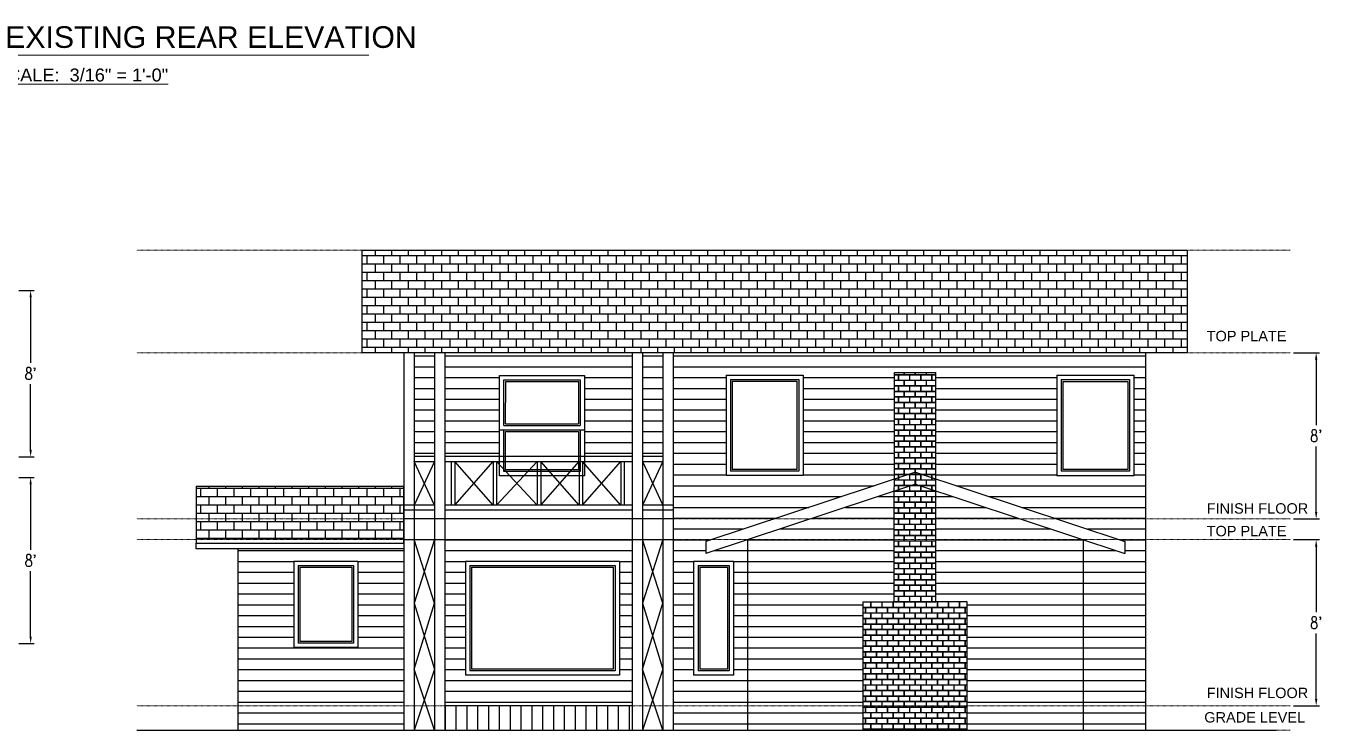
# Model space of a CAD drawing. Header units: inches. Extents: x 1543 to 43489, y -26 to 5775.
# Drawn here: x 8274 to 9023, y 2865 to 3272 of the extents above; entities that cross this region are included whole.
import ezdxf

# ---------------------------------------------------------------- set-up
doc = ezdxf.new("R2010")
doc.units = ezdxf.units.IN
doc.header["$LTSCALE"] = 0.5
doc.header["$MEASUREMENT"] = 0
doc.linetypes.add('Grid Line 1_2_', pattern=[0.875, 0.5, -0.125, 0.125, -0.125])
doc.layers.get('Defpoints').update_dxf_attribs({"color": 140})
doc.layers.add('A-GENM', color=13, linetype='Continuous', lineweight=9)
doc.layers.add('S-Text', color=3, linetype='Continuous', lineweight=0)
doc.layers.add('Title Block', color=7, linetype='Continuous')
doc.styles.add('ARIAL', font='arial.ttf')
doc.styles.get("Standard").update_dxf_attribs({"font": 'romans.shx', "width": 0.75})
doc.dimstyles.new('STANDARD$0', dxfattribs={"dimscale": 0, "dimtxt": 3, "dimasz": 4, "dimexe": 4, "dimexo": 4, "dimgap": 1, "dimtad": 1, "dimdec": 0, "dimzin": 1, "dimdsep": 46, "dimlunit": 4, "dimtxsty": 'Standard', "dimblk1": 'OBLIQUE', "dimblk2": 'OBLIQUE', "dimsah": 1, "dimcen": 0, "dimdle": 2, "dimclrd": 8, "dimclre": 8, "dimclrt": 256, "dimadec": 5, "dimazin": 0, "dimtfac": 1, "dimtdec": 0, "dimtix": 1, "dimtmove": 2, "dimatfit": 3, "dimldrblk": 'OBLIQUE', "dimfxl": 1, "dimtolj": 1, "dimtzin": 3, "dimarcsym": 0})
pattern_1 = [(180, (-27596.547, 2068.556), (-4e-16, -6.25), [])]
pattern_2 = [(0, (-27596.547, 2068.5558), (0, 4.8), []), (90, (-27596.547, 2068.5558), (-4.8, 4.8), [4.8, -4.8])]

# ---------------------------------------------------------------- blocks, each defined once
blk = doc.blocks.new('*D270')
at = {"layer": 'Defpoints', "color": 0, "transparency": 16777216}
for p in [(9003.81, 2974.9), (9018.87, 2974.9), (9003.81, 2878.89)]:
    blk.add_point(p, dxfattribs=at)
at = {"layer": 'Title Block', "color": 3, "lineweight": -2, "transparency": 16777216}
for p, q in [((9005.81, 2974.9), (9020.87, 2974.9)), ((9018.87, 2970.9), (9018.87, 2933.06)), ((9018.87, 2882.89), (9018.87, 2920.73)), ((9005.81, 2878.89), (9020.87, 2878.89))]:
    blk.add_line(p, q, dxfattribs=at)
at = {"layer": 'Title Block', "color": 3, "transparency": 16777216}
for points in [[(9018.2, 2970.9), (9019.54, 2970.9), (9018.87, 2974.9)], [(9018.2, 2882.89), (9019.54, 2882.89), (9018.87, 2878.89)]]:
    blk.add_solid(points, dxfattribs=at)
at = {"layer": 'Title Block', "color": 3, "transparency": 16777216, "insert": (9018.87, 2926.89), "char_height": 7, "attachment_point": 5}
blk.add_mtext("\\A1;8'", dxfattribs=at)
blk = doc.blocks.new('*D271')
at = {"layer": 'Defpoints', "color": 0, "transparency": 16777216}
for p in [(9003.81, 3082.9), (9018.87, 3082.9), (9003.81, 2986.89)]:
    blk.add_point(p, dxfattribs=at)
at = {"layer": 'Title Block', "color": 3, "lineweight": -2, "transparency": 16777216}
for p, q in [((9005.81, 3082.9), (9020.87, 3082.9)), ((9018.87, 3078.9), (9018.87, 3041.06)), ((9018.87, 2990.89), (9018.87, 3028.73)), ((9005.81, 2986.89), (9020.87, 2986.89))]:
    blk.add_line(p, q, dxfattribs=at)
at = {"layer": 'Title Block', "color": 3, "transparency": 16777216}
for points in [[(9018.2, 3078.9), (9019.54, 3078.9), (9018.87, 3082.9)], [(9018.2, 2990.89), (9019.54, 2990.89), (9018.87, 2986.89)]]:
    blk.add_solid(points, dxfattribs=at)
at = {"layer": 'Title Block', "color": 3, "transparency": 16777216, "insert": (9018.87, 3034.9), "char_height": 7, "attachment_point": 5}
blk.add_mtext("\\A1;8'", dxfattribs=at)
blk = doc.blocks.new('*D272')
at = {"layer": 'Defpoints', "color": 0, "transparency": 16777216}
for p in [(8267.45, 3010.83), (8276.33, 3010.83), (8267.45, 2914.82)]:
    blk.add_point(p, dxfattribs=at)
at = {"layer": 'Title Block', "color": 3, "lineweight": -2, "transparency": 16777216}
for p, q in [((8269.45, 3010.83), (8278.33, 3010.83)), ((8276.33, 3006.83), (8276.33, 2968.99)), ((8276.33, 2918.82), (8276.33, 2956.66)), ((8269.45, 2914.82), (8278.33, 2914.82))]:
    blk.add_line(p, q, dxfattribs=at)
at = {"layer": 'Title Block', "color": 3, "transparency": 16777216}
for points in [[(8275.67, 3006.83), (8277, 3006.83), (8276.33, 3010.83)], [(8275.67, 2918.82), (8277, 2918.82), (8276.33, 2914.82)]]:
    blk.add_solid(points, dxfattribs=at)
at = {"layer": 'Title Block', "color": 3, "transparency": 16777216, "insert": (8276.33, 2962.82), "char_height": 7, "attachment_point": 5}
blk.add_mtext("\\A1;8'", dxfattribs=at)
blk = doc.blocks.new('*D273')
at = {"layer": 'Defpoints', "color": 0, "transparency": 16777216}
for p in [(8267.45, 3118.83), (8276.33, 3118.83), (8267.45, 3022.82)]:
    blk.add_point(p, dxfattribs=at)
at = {"layer": 'Title Block', "color": 3, "lineweight": -2, "transparency": 16777216}
for p, q in [((8269.45, 3118.83), (8278.33, 3118.83)), ((8276.33, 3114.83), (8276.33, 3076.99)), ((8276.33, 3026.82), (8276.33, 3064.66)), ((8269.45, 3022.82), (8278.33, 3022.82))]:
    blk.add_line(p, q, dxfattribs=at)
at = {"layer": 'Title Block', "color": 3, "transparency": 16777216}
for points in [[(8275.67, 3114.83), (8277, 3114.83), (8276.33, 3118.83)], [(8275.67, 3026.82), (8277, 3026.82), (8276.33, 3022.82)]]:
    blk.add_solid(points, dxfattribs=at)
at = {"layer": 'Title Block', "color": 3, "transparency": 16777216, "insert": (8276.33, 3070.83), "char_height": 7, "attachment_point": 5}
blk.add_mtext("\\A1;8'", dxfattribs=at)

msp = doc.modelspace()

# ---------------------------------------------------------------- hatches: boundary and pattern name
h = msp.add_hatch()
h.set_pattern_fill('AR-B816', color=15, scale=0.6)
h.set_pattern_definition(pattern_2)
h.paths.add_polyline_path([(8467.85, 3082.9), (8944.35, 3082.9), (8944.35, 3142.16), (8467.85, 3142.16)])
h = msp.add_hatch()
h.set_pattern_fill('ANSI31', scale=50, angle=135)
h.set_pattern_definition(pattern_1)
h.paths.add_polyline_path([(8547.21, 3069.73), (8596.2, 3069.73), (8596.2, 3023.14), (8623.71, 3023.14), (8623.71, 3082.9), (8515.58, 3082.9), (8515.58, 3023.14), (8547.2, 3023.14)])
h.paths.add_polyline_path([(8509.59, 3082.9), (8497.85, 3082.9), (8497.85, 3023.14), (8509.59, 3023.14)])
h.paths.add_polyline_path([(8641.45, 3082.9), (8629.71, 3082.9), (8629.71, 3023.14), (8641.45, 3023.14)])
h.paths.add_polyline_path([(8775.23, 3071.45), (8799.21, 3071.45), (8799.23, 3009.99), (8869.1, 2986.89), (8920.36, 2986.89), (8920.36, 3082.9), (8647.44, 3082.9), (8647.44, 2986.89), (8705.64, 2986.89), (8775.21, 3009.89)])
h.paths.add_polyline_path([(8677.99, 3069.88), (8722.48, 3069.88), (8722.48, 3011.89), (8677.99, 3011.89)], flags=16)
h.paths.add_polyline_path([(8680.5, 3067.37), (8719.97, 3067.37), (8719.97, 3014.4), (8680.5, 3014.4)], flags=0)
h.paths.add_polyline_path([(8681.5, 3066.37), (8718.98, 3066.37), (8718.98, 3015.4), (8681.5, 3015.4)], flags=0)
h.paths.add_polyline_path([(8869.12, 3069.84), (8913.62, 3069.84), (8913.62, 3011.86), (8869.12, 3011.86)], flags=16)
h.paths.add_polyline_path([(8871.63, 3067.33), (8911.11, 3067.33), (8911.11, 3014.37), (8871.63, 3014.37)], flags=0)
h.paths.add_polyline_path([(8872.63, 3066.34), (8910.11, 3066.34), (8910.11, 3015.36), (8872.63, 3015.36)], flags=0)
h.paths.add_polyline_path([(8705.64, 2986.89), (8647.44, 2986.89), (8647.44, 2974.9), (8669.34, 2974.9)])
h.paths.add_polyline_path([(8690.47, 2974.9), (8666.34, 2966.92), (8666.34, 2973.9), (8669.34, 2974.9), (8647.44, 2974.9), (8647.44, 2878.89), (8690.47, 2878.89)])
h.paths.add_polyline_path([(8659.3, 2962.54), (8682.29, 2962.54), (8682.29, 2896.54), (8659.3, 2896.54)], flags=16)
h.paths.add_polyline_path([(8661.81, 2960.03), (8679.78, 2960.03), (8679.78, 2899.05), (8661.81, 2899.05)], flags=0)
h.paths.add_polyline_path([(8662.81, 2959.04), (8678.78, 2959.04), (8678.78, 2900.05), (8662.81, 2900.05)], flags=0)
h.paths.add_polyline_path([(8690.47, 2878.89), (8647.44, 2878.89), (8647.44, 2864.9), (8690.47, 2864.9)])
h.paths.add_polyline_path([(8623.71, 2974.9), (8515.58, 2974.9), (8515.58, 2878.89), (8623.71, 2878.89)])
h.paths.add_polyline_path([(8527.42, 2962.54), (8616.41, 2962.54), (8616.41, 2896.55), (8527.42, 2896.55)], flags=16)
h.paths.add_polyline_path([(8529.93, 2960.03), (8613.9, 2960.03), (8613.9, 2899.06), (8529.93, 2899.06)], flags=0)
h.paths.add_polyline_path([(8530.92, 2959.04), (8612.9, 2959.04), (8612.9, 2900.06), (8530.92, 2900.06)], flags=0)
h.paths.add_polyline_path([(8920.36, 2974.9), (8905.39, 2974.9), (8908.4, 2973.9), (8908.4, 2966.92), (8884.26, 2974.9), (8884.26, 2878.89), (8920.36, 2878.89)])
h.paths.add_polyline_path([(8920.36, 2986.89), (8869.1, 2986.89), (8905.39, 2974.9), (8920.36, 2974.9)])
h.paths.add_polyline_path([(8920.36, 2878.89), (8884.26, 2878.89), (8884.26, 2864.9), (8920.36, 2864.9)])
h = msp.add_hatch()
h.set_pattern_fill('AR-B816C', color=247, scale=0.4)
h.set_pattern_definition([(0, (-27596.547, 2068.5558), (3.2, 3.2), [6.25, -0.15]), (0, (-27599.747, 2068.7058), (3.2, 3.2), [6.25, -0.15]), (90, (-27596.547, 2068.5558), (-3.2, 3.2), [-3.35, 3.05]), (90, (-27596.697, 2068.5558), (-3.2, 3.2), [-3.35, 3.05])])
h.paths.add_polyline_path([(8799.21, 3071.45), (8775.23, 3071.45), (8775.21, 3009.89), (8787.37, 3013.91), (8799.23, 3009.99)])
h.paths.add_polyline_path([(8799.23, 3003), (8787.37, 3006.92), (8775.21, 3002.9), (8775.21, 2986.89), (8799.23, 2986.89)])
h.paths.add_polyline_path([(8787.37, 3013.91), (8775.21, 3009.89), (8775.21, 3002.9), (8787.37, 3006.92)])
h.paths.add_polyline_path([(8799.23, 3009.99), (8787.37, 3013.91), (8787.37, 3006.92), (8799.23, 3003)])
h.paths.add_polyline_path([(8799.23, 2986.89), (8775.21, 2986.89), (8775.21, 2974.9), (8799.23, 2974.9)])
h.paths.add_polyline_path([(8799.23, 2974.9), (8775.21, 2974.9), (8775.2, 2938.91), (8757.21, 2938.91), (8757.21, 2878.89), (8817.23, 2878.89), (8817.23, 2938.91), (8799.24, 2938.91)])
h.paths.add_polyline_path([(8817.23, 2878.89), (8757.21, 2878.89), (8757.21, 2864.9), (8787.22, 2864.9), (8817.23, 2864.9)])
h = msp.add_hatch()
h.set_pattern_fill('AR-B816', color=15, scale=0.6)
h.set_pattern_definition(pattern_2)
h.paths.add_polyline_path([(8372.03, 3005.55), (8372.03, 2986.89), (8491.86, 2986.89), (8491.86, 3005.55)])
h.paths.add_polyline_path([(8491.86, 2974.9), (8491.86, 2986.89), (8372.03, 2986.89), (8372.03, 2974.9)])
h = msp.add_hatch()
h.set_pattern_fill('ANSI31', scale=50, angle=135)
h.set_pattern_definition(pattern_1)
h.paths.add_polyline_path([(8847.96, 2986.89), (8799.23, 3003), (8799.23, 2986.89)])
h.paths.add_polyline_path([(8726.77, 2986.89), (8775.21, 2986.89), (8775.21, 3002.9)])
h.paths.add_polyline_path([(8775.21, 2974.9), (8775.21, 2986.89), (8726.77, 2986.89), (8690.47, 2974.9)])
h.paths.add_polyline_path([(8799.23, 2986.89), (8799.23, 2974.9), (8884.26, 2974.9), (8847.96, 2986.89)])
h.paths.add_polyline_path([(8799.23, 2974.9), (8799.24, 2938.91), (8817.23, 2938.91), (8817.23, 2878.89), (8884.26, 2878.89), (8884.26, 2974.9)])
h.paths.add_polyline_path([(8690.47, 2974.9), (8690.47, 2878.89), (8757.21, 2878.89), (8757.21, 2938.91), (8775.2, 2938.91), (8775.21, 2974.9)])
h.paths.add_polyline_path([(8690.47, 2878.89), (8690.47, 2864.9), (8757.21, 2864.9), (8757.21, 2878.89)])
h.paths.add_polyline_path([(8817.23, 2878.89), (8817.23, 2864.9), (8884.26, 2864.9), (8884.26, 2878.89)])
h = msp.add_hatch()
h.set_pattern_fill('ANSI31', scale=50, angle=135)
h.set_pattern_definition(pattern_1)
h.paths.add_polyline_path([(8491.86, 2878.89), (8491.86, 2969.67), (8396.04, 2969.67), (8396.04, 2878.89)])
h.paths.add_polyline_path([(8428.33, 2912.56), (8428.33, 2962.54), (8465.33, 2962.54), (8465.33, 2912.56)], flags=16)
h.paths.add_polyline_path([(8430.84, 2915.07), (8430.84, 2960.03), (8462.82, 2960.03), (8462.82, 2915.07)], flags=0)
h.paths.add_polyline_path([(8431.84, 2916.07), (8431.84, 2959.04), (8461.83, 2959.04), (8461.83, 2916.07)], flags=0)
h.paths.add_polyline_path([(8396.04, 2878.89), (8396.04, 2864.9), (8491.86, 2864.9), (8491.86, 2878.89)])
h = msp.add_hatch()
h.set_pattern_fill('ANSI31', scale=50, angle=45)
h.set_pattern_definition([(90, (-27596.547, 2068.556), (-6.25, 0), [])])
h.paths.add_polyline_path([(8515.58, 2878.89), (8515.58, 2864.9), (8623.71, 2864.9), (8623.71, 2878.89)])

# ---------------------------------------------------------------- linework, layer by layer
at = {"color": 2}
for p, q in [((8491.86, 3082.9), (8491.86, 2864.9)), ((8497.85, 3082.9), (8497.85, 2864.9)), ((8509.59, 3082.9), (8509.59, 2864.9)), ((8515.58, 3082.9), (8515.58, 2864.9)), ((8623.71, 3082.9), (8623.71, 2864.9)), ((8629.71, 3082.9), (8629.71, 2864.9)), ((8641.45, 3082.9), (8641.45, 2864.9)), ((8647.44, 3082.9), (8647.44, 2864.9)), ((8920.36, 3082.9), (8920.36, 2864.9)), ((8547.2, 3011.73), (8547.21, 3069.73)), ((8547.21, 3069.73), (8596.2, 3069.73)), ((8549.71, 3040.86), (8549.72, 3067.22)), ((8549.72, 3067.22), (8593.69, 3067.22)), ((8550.71, 3041.86), (8550.72, 3066.22)), ((8550.72, 3066.22), (8592.69, 3066.22)), ((8592.69, 3066.22), (8592.69, 3041.86)), ((8593.69, 3067.22), (8593.69, 3040.86)), ((8596.2, 3069.73), (8596.2, 3011.73)), ((8677.99, 3069.88), (8722.48, 3069.88)), ((8677.99, 3069.88), (8677.99, 3011.89)), ((8680.5, 3067.37), (8719.97, 3067.37)), ((8680.5, 3067.37), (8680.5, 3014.4)), ((8681.5, 3066.37), (8718.98, 3066.37)), ((8681.5, 3066.37), (8681.5, 3015.4)), ((8718.98, 3066.37), (8718.98, 3015.4)), ((8719.97, 3067.37), (8719.97, 3014.4)), ((8722.48, 3069.88), (8722.48, 3011.89)), ((8775.2, 2938.91), (8775.23, 3071.45)), ((8775.23, 3071.45), (8799.21, 3071.45)), ((8799.24, 2938.91), (8799.21, 3071.45)), ((8869.12, 3069.84), (8913.62, 3069.84)), ((8869.12, 3069.84), (8869.12, 3011.86)), ((8871.63, 3067.33), (8911.11, 3067.33)), ((8871.63, 3067.33), (8871.63, 3014.37)), ((8872.63, 3066.34), (8910.11, 3066.34)), ((8872.63, 3066.34), (8872.63, 3015.36)), ((8910.11, 3066.34), (8910.11, 3015.36)), ((8911.11, 3067.33), (8911.11, 3014.37)), ((8913.62, 3069.84), (8913.62, 3011.86)), ((8547.2, 3038.35), (8596.2, 3038.35)), ((8549.71, 3040.86), (8593.69, 3040.86)), ((8549.71, 3014.24), (8549.71, 3038.35)), ((8550.7, 3015.24), (8550.71, 3037.35)), ((8550.71, 3041.86), (8592.69, 3041.86)), ((8550.71, 3037.35), (8592.69, 3037.35)), ((8592.69, 3037.35), (8592.69, 3015.24)), ((8593.69, 3038.35), (8593.69, 3014.24)), ((8497.85, 3023.14), (8509.59, 3023.14)), ((8497.85, 3020.14), (8509.59, 3020.14)), ((8509.59, 2994.88), (8497.85, 3020.14)), ((8509.59, 3020.14), (8497.85, 2994.88)), ((8515.58, 3023.14), (8623.71, 3023.14)), ((8515.58, 3020.14), (8623.71, 3020.14)), ((8519.29, 3020.14), (8519.29, 2994.88)), ((8521.27, 3020.14), (8521.27, 2994.88)), ((8543.41, 2994.88), (8521.27, 3020.14)), ((8521.27, 2994.88), (8543.41, 3020.14)), ((8543.41, 3020.14), (8543.41, 2994.88)), ((8543.41, 3020.14), (8543.41, 2994.88)), ((8545.4, 3020.14), (8545.4, 2994.88)), ((8545.4, 3020.14), (8545.4, 2994.88)), ((8569, 2994.88), (8545.4, 3020.14)), ((8545.4, 2994.88), (8569, 3020.14)), ((8569, 3020.14), (8569, 2994.88)), ((8570.98, 3020.14), (8570.98, 2994.88)), ((8593.13, 2994.88), (8570.98, 3020.14)), ((8570.98, 2994.88), (8593.13, 3020.14)), ((8593.13, 3020.14), (8593.13, 2994.88)), ((8593.13, 3020.14), (8593.13, 2994.88)), ((8595.11, 3020.14), (8595.11, 2994.88)), ((8595.11, 3020.14), (8595.11, 2994.88)), ((8617.26, 2994.88), (8595.11, 3020.14)), ((8595.11, 2994.88), (8617.26, 3020.14)), ((8617.26, 3020.14), (8617.26, 2994.88)), ((8619.24, 3020.14), (8619.24, 2994.88)), ((8629.71, 3023.14), (8641.45, 3023.14)), ((8629.71, 3020.14), (8641.45, 3020.14)), ((8629.71, 3020.14), (8641.45, 2994.88)), ((8641.45, 3020.14), (8629.71, 2994.88)), ((8593.69, 3014.24), (8549.71, 3014.24)), ((8592.69, 3015.24), (8550.7, 3015.24)), ((8787.37, 3013.91), (8666.34, 2973.9)), ((8722.48, 3011.89), (8677.99, 3011.89)), ((8719.97, 3014.4), (8680.5, 3014.4)), ((8718.98, 3015.4), (8681.5, 3015.4)), ((8787.37, 3013.91), (8787.37, 3006.92)), ((8787.37, 3013.91), (8908.4, 2973.9)), ((8911.11, 3014.37), (8871.63, 3014.37)), ((8910.11, 3015.36), (8872.63, 3015.36)), ((8596.2, 3011.73), (8547.2, 3011.73)), ((8787.37, 3006.92), (8666.34, 2966.92)), ((8787.37, 3006.92), (8908.4, 2966.92)), ((8913.62, 3011.86), (8869.12, 3011.86)), ((8509.59, 2994.88), (8491.86, 2994.88)), ((8509.59, 2991.88), (8491.86, 2991.88)), ((8623.71, 2994.88), (8515.58, 2994.88)), ((8623.71, 2991.88), (8515.58, 2991.88)), ((8647.44, 2994.88), (8629.71, 2994.88)), ((8647.44, 2991.88), (8629.71, 2991.88)), ((8647.44, 2986.89), (8491.86, 2986.89)), ((8491.86, 2974.9), (8647.44, 2974.9)), ((8509.59, 2974.9), (8497.85, 2938.23)), ((8509.59, 2938.22), (8497.85, 2974.9)), ((8641.45, 2974.9), (8629.71, 2938.23)), ((8641.45, 2938.22), (8629.71, 2974.9)), ((8690.47, 2974.9), (8690.47, 2864.9)), ((8884.26, 2974.9), (8884.26, 2864.9)), ((8372.04, 2969.67), (8372.04, 2972.92)), ((8491.86, 2969.67), (8372.04, 2969.67)), ((8396.04, 2969.67), (8396.04, 2864.9)), ((8491.86, 2972.92), (8491.86, 2969.67)), ((8666.34, 2973.9), (8666.34, 2966.92)), ((8908.4, 2973.9), (8908.4, 2966.92)), ((8428.33, 2962.54), (8465.33, 2962.54)), ((8428.33, 2962.54), (8428.33, 2912.56)), ((8430.84, 2960.03), (8462.82, 2960.03)), ((8430.84, 2960.03), (8430.84, 2915.07)), ((8462.82, 2960.03), (8462.82, 2915.07)), ((8465.33, 2962.54), (8465.33, 2912.56)), ((8527.42, 2962.54), (8616.41, 2962.54)), ((8527.42, 2962.54), (8527.42, 2896.55)), ((8529.93, 2960.03), (8613.9, 2960.03)), ((8529.93, 2960.03), (8529.93, 2899.06)), ((8613.9, 2960.03), (8613.9, 2899.06)), ((8616.41, 2962.54), (8616.41, 2896.55)), ((8659.3, 2962.54), (8682.29, 2962.54)), ((8659.3, 2962.54), (8659.3, 2896.54)), ((8661.81, 2960.03), (8679.78, 2960.03)), ((8661.81, 2960.03), (8661.81, 2899.05)), ((8679.78, 2960.03), (8679.78, 2899.05)), ((8682.29, 2962.54), (8682.29, 2896.54)), ((8431.84, 2959.04), (8461.83, 2959.04)), ((8431.84, 2959.04), (8431.84, 2916.07)), ((8461.83, 2959.04), (8461.83, 2916.07)), ((8530.92, 2959.04), (8612.9, 2959.04)), ((8530.92, 2959.04), (8530.92, 2900.06)), ((8612.9, 2959.04), (8612.9, 2900.06)), ((8662.81, 2959.04), (8678.78, 2959.04)), ((8662.81, 2959.04), (8662.81, 2900.05)), ((8678.78, 2959.04), (8678.78, 2900.05)), ((8497.85, 2938.23), (8509.59, 2900.02)), ((8497.85, 2900.08), (8509.59, 2938.22)), ((8629.71, 2938.23), (8641.45, 2900.02)), ((8629.71, 2900.08), (8641.45, 2938.22)), ((8757.21, 2864.9), (8757.21, 2938.91)), ((8757.21, 2938.91), (8775.2, 2938.91)), ((8817.23, 2938.91), (8799.24, 2938.91)), ((8817.23, 2864.9), (8817.23, 2938.91)), ((8462.82, 2915.07), (8430.84, 2915.07)), ((8461.83, 2916.07), (8431.84, 2916.07)), ((8465.33, 2912.56), (8428.33, 2912.56)), ((8509.59, 2864.9), (8497.85, 2900.08)), ((8509.59, 2900.02), (8497.85, 2864.9)), ((8612.9, 2900.06), (8530.92, 2900.06)), ((8641.45, 2864.9), (8629.71, 2900.08)), ((8641.45, 2900.02), (8629.71, 2864.9)), ((8678.78, 2900.05), (8662.81, 2900.05)), ((8616.41, 2896.55), (8527.42, 2896.55)), ((8613.9, 2899.06), (8529.93, 2899.06)), ((8682.29, 2896.54), (8659.3, 2896.54)), ((8679.78, 2899.05), (8661.81, 2899.05)), ((8623.71, 2878.89), (8515.58, 2878.89)), ((8337.58, 2864.9), (8995.78, 2864.9)), ((8787.22, 2864.9), (8757.21, 2864.9))]:
    msp.add_line(p, q, dxfattribs=at)
for points in [[(8467.85, 3142.16), (8944.35, 3142.16), (8944.35, 3082.9), (8467.85, 3082.9)], [(8491.86, 3005.55), (8372.03, 3005.55), (8372.03, 2972.92), (8491.86, 2972.92)]]:
    msp.add_lwpolyline(points, close=True, dxfattribs=at)
at = {"layer": 'A-GENM', "linetype": 'Grid Line 1_2_'}
for p, q in [((9003.81, 3142.16), (8337.58, 3142.16)), ((9003.81, 3082.9), (8337.58, 3082.9)), ((9003.81, 2986.89), (8337.58, 2986.89)), ((9003.81, 2974.9), (8337.58, 2974.9)), ((9003.81, 2878.89), (8337.58, 2878.89)), ((9003.81, 2864.9), (8337.58, 2864.9))]:
    msp.add_line(p, q, dxfattribs=at)
at = {"layer": 'S-Text'}
msp.add_line((8249.61, 3254.7), (8471.63, 3254.7), dxfattribs=at)

# ---------------------------------------------------------------- texts
at = {"layer": 'A-GENM', "linetype": 'Grid Line 1_2_', "char_height": 6, "width": 133.926, "attachment_point": 1, "style": 'ARIAL'}
for s, insert in [('TOP PLATE', (8955.62, 3095.53)), ('FINISH FLOOR', (8955.62, 2995.93)), ('TOP PLATE', (8955.62, 2982.86)), ('FINISH FLOOR', (8955.62, 2889.36)), ('GRADE LEVEL', (8954.24, 2875.26))]:
    msp.add_mtext(s, dxfattribs=dict(at, insert=insert))
at = {"layer": 'S-Text', "attachment_point": 1, "style": 'ARIAL'}
for s, width, insert, char_height in [('EXISTING REAR ELEVATION', 352.8487, (8261.63, 3271.49), 12.5), ('\\A1;{\\LSCALE:  3/16" = 1\'-0"}', 247.2622, (8255.75, 3247.08), 7.5)]:
    msp.add_mtext_dynamic_manual_height_columns(s, width=width, gutter_width=5, heights=[0], dxfattribs=dict(at, insert=insert, char_height=char_height))

# ---------------------------------------------------------------- dimensions: what is measured, and where the dimension line sits
at = {"layer": 'Title Block'}
for base, p1, p2, picture, middle in [((8276.33, 3118.83), (8267.45, 3022.82), (8267.45, 3118.83), '*D273', (8276.33, 3070.83)), ((9018.87, 3082.9), (9003.81, 2986.89), (9003.81, 3082.9), '*D271', (9018.87, 3034.9)), ((8276.33, 3010.83), (8267.45, 2914.82), (8267.45, 3010.83), '*D272', (8276.33, 2962.82)), ((9018.87, 2974.9), (9003.81, 2878.89), (9003.81, 2974.9), '*D270', (9018.87, 2926.89))]:
    dim = msp.add_linear_dim(base=base, p1=p1, p2=p2, angle=90, dimstyle='STANDARD$0', override={"dimscale": 1, "dimtxt": 7, "dimexe": 2, "dimexo": 2, "dimgap": 2, "dimtad": 0, "dimtih": 1, "dimtoh": 1, "dimzin": 0, "dimsah": 0, "dimcen": 0.09, "dimdle": 0, "dimclrd": 3, "dimclre": 3, "dimclrt": 3}, dxfattribs=at)
    dim.commit()
    dim.dimension.update_dxf_attribs({"geometry": picture, "text_midpoint": middle})

doc.saveas('drawing.dxf')
